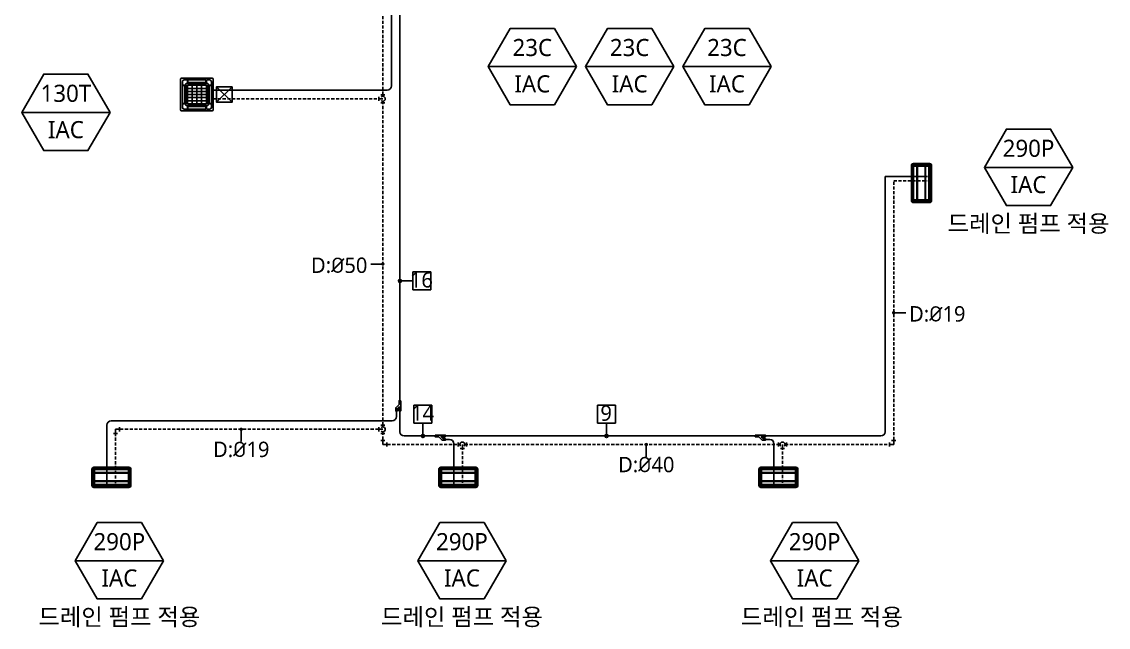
# Model space of a CAD drawing. Header units: millimetres. Extents: x 0 to 504600, y 0 to 118800.
# Drawn here: x 86180 to 117920, y 38631 to 56329 of the extents above; entities that cross this region are included whole.
import ezdxf
from ezdxf.enums import TextEntityAlignment as Align

# ---------------------------------------------------------------- set-up
doc = ezdxf.new("R2010")
doc.units = ezdxf.units.MM
doc.header["$LTSCALE"] = 200
doc.linetypes.add('HID', pattern=[2.3, 1.5, -0.8])
doc.layers.add('AM_8', color=1, linetype='Continuous', lineweight=25)
for name, color, linetype in [('LG-AIRCON', 240, 'Continuous'), ('LG-DRAIN', 4, 'HID'), ('LG-RLRG', 3, 'Continuous'), ('LG-TEXT', 2, 'Continuous'), ('LG-장비번호', 7, 'Continuous'), ('냉매관', 3, 'Continuous'), ('드레인', 4, 'HID')]:
    doc.layers.add(name, color=color, linetype=linetype)
doc.styles.add('LG전자', font='')
doc.styles.add('SUNJIN', font='malgun.ttf')
doc.styles.get('LG전자').set_extended_font_data('Malgun Gothic')

# ---------------------------------------------------------------- blocks, each defined once
blk = doc.blocks.new('장비번호')
at = {"layer": 'LG-장비번호', "color": 0}
blk.add_line((-516, 0), (516, 0), dxfattribs=at)
blk.add_lwpolyline([(516, 0), (258, 447), (-258, 447), (-516, 0), (-258, -447), (258, -447)], close=True, dxfattribs=at)
blk = doc.blocks.new('LRD-N2907P')
at = {"layer": 'LG-AIRCON', "color": 0, "linetype": 'Continuous'}
for p, q in [((-516, 0), (-516, -10)), ((-516, 0), (0, 0)), ((0, 0), (505, 0)), ((0, -10), (0, 0)), ((505, 0), (505, -10)), ((-576, -531), (-576, -60)), ((-576, -60), (-566, -60)), ((-566, -60), (-566, -531)), ((-539, -82), (-536, -79)), ((-539, -142), (-539, -82)), ((-536, -145), (-539, -142)), ((-539, -209), (-536, -206)), ((-539, -269), (-539, -209)), ((-536, -272), (-539, -269)), ((-536, -206), (-536, -145)), ((-536, -319), (-536, -272)), ((-535, -180), (-535, -179)), ((-535, -183), (-535, -180)), ((-535, -188), (-535, -183)), ((-535, -195), (-535, -188)), ((-535, -203), (-535, -195)), ((-535, -212), (-535, -203)), ((-535, -222), (-535, -212)), ((-535, -231), (-535, -222)), ((-535, -240), (-535, -231)), ((-535, -248), (-535, -240)), ((-535, -255), (-535, -248)), ((-535, -260), (-535, -255)), ((-535, -263), (-535, -260)), ((-535, -265), (-535, -263)), ((-533, -176), (-533, -178)), ((-533, -178), (-533, -181)), ((-533, -181), (-533, -186)), ((-531, -184), (-533, -184)), ((-533, -186), (-533, -193)), ((-533, -193), (-533, -202)), ((-533, -202), (-533, -211)), ((-533, -211), (-533, -222)), ((-533, -222), (-533, -232)), ((-533, -232), (-533, -241)), ((-533, -241), (-533, -250)), ((-533, -250), (-533, -257)), ((-533, -257), (-533, -262)), ((-533, -259), (-531, -259)), ((-533, -262), (-533, -265)), ((-533, -265), (-533, -266)), ((-525, -67), (-531, -67)), ((-531, -67), (-531, -68)), ((-531, -68), (-531, -512)), ((-503, -68), (-531, -68)), ((-530, -68), (-530, -68)), ((-498, -68), (-530, -68)), ((-525, -66), (-525, -67)), ((-525, -66), (-498, -66)), ((-525, -67), (-498, -67)), ((513, -63), (-524, -63)), ((-524, -66), (-524, -63)), ((-524, -66), (-524, -64)), ((-524, -64), (-524, -64)), ((-524, -68), (-524, -68)), ((0, -10), (-516, -10)), ((-500, -71), (-503, -68)), ((-500, -509), (-500, -71)), ((-498, -179), (-500, -179)), ((-498, -189), (-500, -189)), ((485, -66), (-498, -66)), ((-498, -66), (-498, -86)), ((485, -86), (-498, -86)), ((-498, -176), (487, -176)), ((-498, -179), (-498, -176)), ((-498, -180), (-498, -179)), ((-498, -179), (-498, -179)), ((487, -180), (-498, -180)), ((-498, -193), (-498, -189)), ((-498, -189), (487, -189)), ((-498, -189), (-498, -189)), ((-498, -189), (-498, -189)), ((487, -193), (-498, -193)), ((-489, -32), (-485, -32)), ((-483, -33), (-483, -57)), ((-483, -57), (-458, -57)), ((-458, -57), (-455, -60)), ((-455, -60), (-262, -60)), ((-369, -63), (-368, -63)), ((-368, -63), (-365, -63)), ((-365, -63), (-360, -63)), ((-360, -63), (-353, -63)), ((-353, -63), (-345, -63)), ((-345, -63), (-336, -63)), ((-336, -63), (-326, -63)), ((-326, -63), (-317, -63)), ((-317, -63), (-308, -63)), ((-308, -63), (-300, -63)), ((-300, -63), (-293, -63)), ((-293, -63), (-288, -63)), ((-288, -63), (-285, -63)), ((-285, -63), (-283, -63)), ((-262, -60), (-259, -57)), ((-259, -57), (-239, -57)), ((-239, -57), (-236, -60)), ((-236, -60), (-23, -60)), ((-173, -63), (-172, -63)), ((-172, -63), (-169, -63)), ((-169, -63), (-164, -63)), ((-164, -63), (-158, -63)), ((-158, -63), (-150, -63)), ((-150, -63), (-142, -63)), ((-142, -63), (-133, -63)), ((-133, -63), (-125, -63)), ((-125, -63), (-117, -63)), ((-117, -63), (-111, -63)), ((-111, -63), (-106, -63)), ((-106, -63), (-103, -63)), ((-103, -63), (-102, -63)), ((-23, -60), (-20, -57)), ((-20, -57), (-13, -57)), ((-13, -57), (0, -57)), ((-13, -57), (-13, -57)), ((-10, -63), (-10, -57)), ((-1, -63), (-1, -57)), ((-1, -57), (0, -57)), ((505, -10), (0, -10)), ((0, -57), (0, -10)), ((0, -57), (9, -57)), ((9, -57), (12, -60)), ((12, -60), (225, -60)), ((225, -60), (228, -57)), ((228, -57), (248, -57)), ((248, -57), (251, -60)), ((251, -60), (444, -60)), ((444, -60), (447, -57)), ((447, -57), (472, -57)), ((472, -57), (472, -34)), ((474, -32), (478, -32)), ((485, -66), (485, -86)), ((485, -66), (512, -66)), ((485, -67), (512, -67)), ((485, -68), (519, -68)), ((487, -179), (487, -176)), ((487, -179), (489, -179)), ((487, -180), (487, -179)), ((487, -179), (487, -179)), ((487, -193), (487, -189)), ((487, -189), (489, -189)), ((487, -189), (487, -189)), ((487, -189), (487, -189)), ((492, -68), (489, -71)), ((489, -509), (489, -71)), ((492, -68), (520, -68)), ((512, -66), (512, -67)), ((512, -67), (520, -67)), ((513, -67), (513, -63)), ((513, -68), (513, -68)), ((518, -68), (518, -68)), ((519, -68), (519, -68)), ((520, -67), (520, -68)), ((520, -68), (520, -512)), ((521, -184), (520, -184)), ((520, -259), (521, -259)), ((521, -178), (521, -176)), ((521, -181), (521, -178)), ((521, -186), (521, -181)), ((521, -193), (521, -186)), ((521, -202), (521, -193)), ((521, -211), (521, -202)), ((521, -222), (521, -211)), ((521, -232), (521, -222)), ((521, -241), (521, -232)), ((521, -250), (521, -241)), ((521, -257), (521, -250)), ((521, -262), (521, -257)), ((521, -265), (521, -262)), ((521, -266), (521, -265)), ((523, -179), (523, -180)), ((523, -180), (523, -183)), ((523, -183), (523, -188)), ((523, -188), (523, -195)), ((523, -195), (523, -203)), ((523, -203), (523, -212)), ((523, -212), (523, -222)), ((523, -222), (523, -231)), ((523, -231), (523, -240)), ((523, -240), (523, -248)), ((523, -248), (523, -255)), ((523, -255), (523, -260)), ((523, -260), (523, -263)), ((523, -263), (523, -265)), ((525, -79), (528, -82)), ((528, -142), (525, -145)), ((525, -145), (525, -206)), ((525, -206), (528, -209)), ((528, -269), (525, -272)), ((525, -272), (525, -319)), ((528, -82), (528, -142)), ((528, -209), (528, -269)), ((555, -531), (555, -60)), ((565, -60), (555, -60)), ((565, -60), (565, -531)), ((-576, -531), (-566, -531)), ((-539, -322), (-536, -319)), ((-539, -382), (-539, -322)), ((-536, -385), (-539, -382)), ((-539, -449), (-536, -446)), ((-539, -509), (-539, -449)), ((-536, -512), (-539, -509)), ((-536, -446), (-536, -385)), ((-531, -512), (-503, -512)), ((-531, -516), (-531, -512)), ((-530, -516), (-530, -512)), ((-529, -512), (-529, -516)), ((-524, -516), (-524, -512)), ((-524, -516), (-522, -528)), ((-523, -526), (-523, -528)), ((-523, -528), (-522, -530)), ((511, -528), (-522, -528)), ((-522, -528), (-518, -536)), ((-518, -536), (-512, -544)), ((-518, -591), (-516, -581)), ((-516, -591), (-516, -581)), ((-516, -581), (1, -581)), ((48, -591), (-516, -591)), ((-512, -544), (-505, -549)), ((-505, -549), (-496, -553)), ((-503, -512), (-500, -509)), ((-498, -419), (-500, -419)), ((-498, -429), (-500, -429)), ((-498, -416), (487, -416)), ((-498, -419), (-498, -416)), ((-498, -420), (-498, -419)), ((-498, -419), (-498, -419)), ((487, -420), (-498, -420)), ((-498, -433), (-498, -429)), ((-498, -429), (487, -429)), ((-498, -429), (-498, -429)), ((-498, -429), (-498, -429)), ((487, -433), (-498, -433)), ((-496, -553), (-486, -554)), ((-485, -559), (-489, -559)), ((-482, -554), (-486, -554)), ((-486, -559), (-482, -559)), ((-486, -560), (-482, -560)), ((-486, -561), (-481, -561)), ((-483, -554), (-483, -557)), ((-482, -549), (-482, -547)), ((-482, -547), (-481, -547)), ((-482, -560), (-482, -549)), ((-481, -549), (-482, -549)), ((-481, -547), (-481, -549)), ((-481, -561), (-481, -549)), ((-481, -561), (-481, -554)), ((-480, -554), (-481, -554)), ((-481, -561), (-481, -561)), ((-480, -562), (-480, -532)), ((-480, -560), (-480, -554)), ((-480, -560), (-480, -560)), ((-480, -560), (-480, -560)), ((468, -562), (-480, -562)), ((-479, -564), (-479, -562)), ((-479, -562), (-479, -562)), ((-479, -562), (-479, -563)), ((-479, -563), (-479, -563)), ((468, -564), (-479, -564)), ((-479, -565), (-479, -564)), ((-479, -565), (468, -565)), ((-479, -565), (-479, -565)), ((-478, -565), (-478, -567)), ((-478, -567), (-477, -567)), ((-477, -565), (-477, -569)), ((-477, -569), (470, -569)), ((-477, -569), (-477, -570)), ((-477, -570), (470, -570)), ((-477, -570), (-477, -570)), ((-462, -538), (-463, -540)), ((-463, -540), (-462, -542)), ((-459, -537), (-462, -538)), ((-459, -540), (-462, -540)), ((-462, -542), (-460, -543)), ((-461, -541), (-459, -541)), ((-460, -543), (-458, -542)), ((-457, -539), (-459, -537)), ((-458, -542), (-457, -539)), ((-417, -554), (-427, -554)), ((-189, -570), (-161, -572)), ((-161, -572), (-161, -572)), ((-161, -572), (-161, -572)), ((-161, -572), (-160, -572)), ((-160, -572), (-160, -572)), ((-160, -572), (-159, -572)), ((-159, -572), (-157, -572)), ((-147, -554), (-157, -554)), ((-157, -572), (-155, -572)), ((-155, -572), (-153, -572)), ((-153, -572), (-151, -572)), ((-151, -572), (-149, -572)), ((-149, -572), (-144, -572)), ((-144, -572), (-140, -572)), ((-140, -572), (-135, -572)), ((-135, -572), (-130, -572)), ((-130, -572), (-120, -572)), ((-124, -572), (-126, -572)), ((-124, -572), (-125, -572)), ((-125, -572), (-125, -572)), ((-124, -572), (-124, -572)), ((-122, -572), (-124, -572)), ((-122, -572), (-124, -572)), ((-121, -572), (-122, -572)), ((-120, -572), (-122, -572)), ((-121, -572), (-121, -571)), ((-121, -571), (-121, -571)), ((-120, -572), (-121, -572)), ((-121, -572), (-121, -572)), ((-120, -572), (-109, -572)), ((-120, -572), (-120, -572)), ((-120, -572), (-120, -572)), ((-120, -572), (-120, -572)), ((-120, -572), (-120, -572)), ((-120, -572), (-120, -572)), ((-119, -572), (-119, -572)), ((-115, -573), (-119, -572)), ((-114, -573), (-117, -573)), ((-111, -573), (-115, -573)), ((-112, -573), (-115, -573)), ((-112, -573), (-114, -573)), ((-108, -573), (-112, -573)), ((-109, -573), (-112, -573)), ((-111, -573), (-111, -573)), ((-106, -574), (-111, -573)), ((-109, -572), (-99, -572)), ((-106, -573), (-109, -573)), ((-109, -573), (-87, -576)), ((-105, -573), (-108, -573)), ((-102, -573), (-106, -573)), ((-101, -574), (-106, -574)), ((-102, -574), (-105, -573)), ((-103, -573), (-103, -572)), ((-102, -573), (-103, -573)), ((-103, -573), (-103, -573)), ((-103, -573), (-103, -573)), ((-103, -573), (-103, -573)), ((-99, -574), (-102, -573)), ((-102, -573), (-102, -573)), ((-102, -573), (-102, -573)), ((-102, -573), (-102, -573)), ((-102, -573), (-102, -573)), ((-98, -574), (-102, -574)), ((-101, -574), (-101, -574)), ((-99, -572), (-89, -572)), ((-95, -574), (-99, -574)), ((-94, -574), (-98, -574)), ((-95, -573), (-95, -572)), ((-95, -572), (-95, -572)), ((-95, -572), (-95, -572)), ((-95, -572), (-95, -572)), ((-95, -574), (-95, -573)), ((-95, -573), (-95, -573)), ((-95, -573), (-95, -573)), ((-95, -573), (-95, -573)), ((-90, -574), (-95, -574)), ((-95, -574), (-95, -574)), ((-95, -574), (-95, -574)), ((-95, -574), (-95, -574)), ((-95, -574), (-95, -574)), ((-90, -574), (-94, -574)), ((-86, -575), (-90, -574)), ((-86, -575), (-90, -574)), ((-89, -572), (-78, -572)), ((-87, -576), (-88, -576)), ((-88, -576), (-88, -576)), ((-88, -576), (-88, -576)), ((-88, -576), (-88, -576)), ((-88, -576), (-88, -576)), ((-88, -576), (-88, -576)), ((-88, -576), (-88, -576)), ((-88, -576), (-88, -576)), ((-88, -576), (-88, -576)), ((-88, -576), (-87, -576)), ((-87, -576), (-87, -576)), ((-87, -576), (-87, -576)), ((-87, -576), (-87, -576)), ((-87, -576), (-87, -576)), ((-87, -576), (-87, -576)), ((-87, -576), (-87, -576)), ((-87, -576), (-87, -576)), ((-87, -576), (-87, -576)), ((-87, -576), (-87, -576)), ((-87, -576), (-87, -576)), ((-87, -576), (-87, -576)), ((-87, -576), (-87, -576)), ((-87, -576), (-87, -576)), ((-87, -576), (-87, -576)), ((-87, -576), (-87, -576)), ((-87, -576), (-87, -576)), ((-87, -576), (-86, -576)), ((-86, -574), (-86, -573)), ((-86, -573), (-86, -573)), ((-86, -573), (-86, -573)), ((-86, -573), (-86, -573)), ((-86, -573), (-86, -573)), ((-86, -573), (-82, -573)), ((-81, -575), (-86, -575)), ((-86, -575), (-86, -575)), ((-86, -575), (-86, -575)), ((-86, -575), (-86, -574)), ((-86, -574), (-86, -574)), ((-86, -574), (-86, -574)), ((-86, -574), (-86, -574)), ((-81, -575), (-86, -575)), ((-86, -576), (-86, -577)), ((-86, -576), (-86, -576)), ((-86, -576), (-86, -576)), ((-86, -576), (-86, -576)), ((-86, -576), (-85, -576)), ((-86, -577), (-86, -577)), ((-86, -577), (-85, -577)), ((-85, -576), (-85, -576)), ((-85, -576), (-85, -576)), ((-85, -576), (-85, -576)), ((-85, -576), (-84, -576)), ((-85, -577), (-84, -577)), ((-85, -577), (-85, -577)), ((-85, -577), (-85, -577)), ((-84, -576), (-84, -576)), ((-84, -576), (-84, -576)), ((-84, -576), (-84, -576)), ((-84, -576), (-83, -576)), ((-84, -577), (-82, -577)), ((-83, -576), (-83, -576)), ((-83, -576), (-83, -576)), ((-83, -576), (-83, -576)), ((-83, -576), (-82, -576)), ((-82, -573), (-77, -573)), ((-82, -576), (-82, -576)), ((-82, -576), (-82, -576)), ((-82, -576), (-82, -576)), ((-82, -576), (-82, -576)), ((-82, -576), (-81, -576)), ((-82, -577), (-81, -577)), ((-76, -575), (-81, -575)), ((-77, -575), (-81, -575)), ((-81, -576), (-81, -576)), ((-81, -576), (-80, -576)), ((-81, -577), (-79, -577)), ((-80, -576), (-80, -576)), ((-80, -576), (-80, -576)), ((-80, -576), (-80, -576)), ((-80, -576), (-80, -576)), ((-80, -576), (-79, -576)), ((-79, -577), (-80, -577)), ((-79, -576), (-79, -576)), ((-79, -576), (-79, -576)), ((-79, -576), (-79, -576)), ((-79, -576), (-78, -576)), ((-79, -577), (-78, -577)), ((-79, -577), (-79, -577)), ((-78, -572), (-68, -572)), ((-78, -577), (-78, -576)), ((-77, -576), (-78, -576)), ((-78, -576), (-78, -576)), ((-78, -576), (-78, -576)), ((-78, -576), (-78, -576)), ((-78, -576), (-78, -576)), ((-78, -576), (-78, -576)), ((-78, -576), (-77, -576)), ((-78, -577), (-78, -577)), ((-78, -577), (-78, -577)), ((-78, -578), (-78, -577)), ((-78, -577), (-78, -577)), ((-77, -573), (-77, -572)), ((-77, -574), (-77, -573)), ((-77, -573), (-77, -573)), ((-77, -573), (-77, -573)), ((-77, -573), (-72, -573)), ((-77, -575), (-77, -574)), ((-77, -574), (-77, -574)), ((-77, -574), (-77, -574)), ((-71, -575), (-77, -575)), ((-77, -575), (-77, -575)), ((-77, -575), (-77, -575)), ((-77, -575), (-77, -575)), ((-77, -575), (-77, -575)), ((-77, -575), (-77, -575)), ((-77, -576), (-72, -576)), ((-77, -577), (-77, -576)), ((-77, -576), (-77, -576)), ((-77, -576), (-77, -577)), ((-77, -577), (-77, -577)), ((-77, -577), (-77, -577)), ((-77, -576), (-74, -577)), ((-77, -577), (-77, -577)), ((-77, -577), (-77, -577)), ((-77, -577), (-77, -577)), ((-77, -577), (-77, -577)), ((-77, -577), (-77, -577)), ((-77, -577), (-76, -577)), ((-71, -575), (-76, -575)), ((-76, -577), (-76, -577)), ((-76, -577), (-76, -577)), ((-76, -577), (-76, -577)), ((-76, -577), (-76, -577)), ((-76, -577), (-76, -577)), ((-74, -577), (-70, -577)), ((-72, -573), (-67, -573)), ((-72, -576), (-71, -577)), ((-66, -576), (-71, -575)), ((-66, -575), (-71, -575)), ((-71, -577), (-71, -577)), ((-71, -577), (-71, -577)), ((-71, -577), (-71, -577)), ((-71, -577), (-71, -577)), ((-71, -577), (-71, -577)), ((-71, -577), (-71, -577)), ((-71, -577), (-70, -577)), ((-70, -577), (-71, -577)), ((-71, -577), (-71, -577)), ((-71, -577), (-71, -577)), ((-71, -577), (-71, -577)), ((-71, -577), (-71, -577)), ((-71, -577), (-71, -577)), ((-71, -577), (-71, -577)), ((-71, -577), (-71, -577)), ((-70, -577), (-70, -577)), ((-70, -577), (-70, -577)), ((-70, -577), (-70, -577)), ((-70, -577), (-70, -577)), ((-70, -577), (-70, -577)), ((-70, -577), (-70, -577)), ((-70, -577), (-70, -577)), ((-70, -577), (-70, -577)), ((-70, -577), (-69, -577)), ((-69, -577), (-70, -577)), ((-70, -577), (-70, -577)), ((-70, -577), (-70, -577)), ((-70, -577), (-70, -577)), ((-70, -577), (-70, -577)), ((-70, -577), (-70, -577)), ((-70, -577), (-70, -577)), ((-70, -577), (-70, -577)), ((-70, -577), (-70, -577)), ((-69, -577), (-69, -581)), ((-69, -577), (-69, -577)), ((-69, -577), (-69, -577)), ((-69, -577), (-69, -577)), ((-69, -577), (-69, -577)), ((-69, -577), (-68, -577)), ((-68, -572), (-57, -572)), ((-68, -577), (-68, -577)), ((-68, -577), (-68, -577)), ((-68, -577), (-67, -577)), ((-67, -573), (-67, -572)), ((-67, -574), (-67, -573)), ((-67, -573), (-67, -573)), ((-67, -573), (-61, -574)), ((-67, -575), (-67, -574)), ((-67, -574), (-67, -574)), ((-67, -574), (-67, -574)), ((-66, -575), (-67, -575)), ((-67, -575), (-67, -575)), ((-67, -575), (-67, -575)), ((-67, -577), (-67, -577)), ((-67, -577), (-67, -577)), ((-67, -577), (-67, -577)), ((-67, -577), (-67, -577)), ((-67, -577), (-67, -577)), ((-67, -577), (-66, -577)), ((-61, -576), (-66, -575)), ((-66, -575), (-66, -575)), ((-66, -575), (-66, -575)), ((-66, -575), (-66, -575)), ((-61, -576), (-66, -576)), ((-66, -577), (-66, -577)), ((-66, -577), (-65, -577)), ((-65, -577), (-65, -577)), ((-65, -577), (-65, -577)), ((-65, -577), (-65, -577)), ((-65, -577), (-65, -577)), ((-65, -577), (-64, -577)), ((-64, -577), (-64, -577)), ((-64, -577), (-64, -577)), ((-64, -577), (-64, -577)), ((-64, -577), (-63, -578)), ((-63, -578), (-63, -578)), ((-61, -574), (-56, -574)), ((-56, -576), (-61, -576)), ((-56, -576), (-61, -576)), ((-60, -578), (-57, -578)), ((-57, -572), (-47, -572)), ((-56, -574), (-56, -572)), ((-56, -575), (-56, -574)), ((-56, -574), (-56, -574)), ((-56, -574), (-54, -574)), ((-56, -576), (-56, -575)), ((-56, -575), (-56, -575)), ((-56, -575), (-56, -575)), ((-56, -575), (-56, -575)), ((-50, -576), (-56, -576)), ((-53, -576), (-56, -576)), ((-56, -576), (-56, -576)), ((-56, -576), (-56, -576)), ((-56, -576), (-56, -576)), ((-56, -576), (-56, -576)), ((-54, -574), (-51, -574)), ((-51, -576), (-53, -576)), ((-51, -574), (-51, -572)), ((-51, -575), (-51, -574)), ((-51, -574), (-51, -574)), ((-51, -574), (-47, -574)), ((-51, -576), (-51, -575)), ((-51, -575), (-51, -575)), ((-51, -575), (-51, -575)), ((-47, -576), (-51, -576)), ((-51, -576), (-51, -576)), ((-51, -576), (-51, -576)), ((-51, -576), (-51, -576)), ((-51, -576), (-51, -576)), ((-51, -576), (-51, -576)), ((-44, -577), (-50, -576)), ((-47, -572), (-25, -572)), ((-47, -574), (-43, -574)), ((-43, -576), (-47, -576)), ((-39, -577), (-44, -577)), ((-43, -574), (-43, -572)), ((-43, -575), (-43, -574)), ((-43, -574), (-38, -574)), ((-43, -576), (-43, -575)), ((-43, -575), (-43, -575)), ((-43, -575), (-43, -575)), ((-38, -576), (-43, -576)), ((-43, -576), (-43, -576)), ((-43, -576), (-43, -576)), ((-43, -576), (-43, -576)), ((-43, -576), (-43, -576)), ((-43, -576), (-43, -576)), ((-43, -576), (-43, -576)), ((-33, -577), (-39, -577)), ((-38, -574), (-33, -575)), ((-33, -577), (-38, -576)), ((-33, -575), (-33, -572)), ((-33, -576), (-33, -575)), ((-33, -575), (-33, -575)), ((-33, -575), (-33, -575)), ((-33, -575), (-27, -575)), ((-27, -577), (-33, -577)), ((-33, -577), (-33, -577)), ((-33, -577), (-33, -577)), ((-33, -577), (-33, -576)), ((-33, -576), (-33, -576)), ((-33, -576), (-33, -576)), ((-33, -576), (-33, -576)), ((-33, -576), (-33, -576)), ((-27, -577), (-33, -577)), ((-27, -575), (-21, -575)), ((-21, -577), (-27, -577)), ((-21, -577), (-27, -577)), ((-25, -572), (-4, -572)), ((-21, -575), (-21, -572)), ((-21, -576), (-21, -575)), ((-21, -575), (-21, -575)), ((-21, -575), (-21, -575)), ((-21, -575), (-15, -575)), ((-21, -577), (-21, -576)), ((-21, -576), (-21, -576)), ((-21, -576), (-21, -576)), ((-21, -576), (-21, -576)), ((-15, -577), (-21, -577)), ((-21, -577), (-21, -577)), ((-21, -577), (-21, -577)), ((-21, -577), (-21, -577)), ((-15, -577), (-21, -577)), ((505, -591), (-21, -591)), ((-20, -581), (505, -581)), ((-15, -575), (-9, -575)), ((-9, -577), (-15, -577)), ((-9, -577), (-15, -577)), ((-9, -575), (-9, -572)), ((-9, -576), (-9, -575)), ((-9, -575), (-9, -575)), ((-9, -575), (-9, -575)), ((-9, -575), (-9, -575)), ((-9, -575), (-9, -575)), ((-9, -575), (-3, -575)), ((-9, -577), (-9, -576)), ((-9, -576), (-9, -576)), ((-9, -576), (-9, -576)), ((-9, -576), (-9, -576)), ((-9, -576), (-9, -576)), ((-9, -576), (-9, -576)), ((-9, -576), (-9, -576)), ((-3, -577), (-9, -577)), ((-9, -577), (-9, -577)), ((-9, -577), (-9, -577)), ((-9, -577), (-9, -577)), ((-9, -577), (-9, -577)), ((-9, -577), (-9, -577)), ((-9, -577), (-9, -577)), ((-9, -577), (-9, -577)), ((-9, -577), (-9, -577)), ((-3, -577), (-9, -577)), ((-4, -572), (-4, -570)), ((17, -572), (-4, -572)), ((-3, -575), (3, -575)), ((3, -577), (-3, -577)), ((-3, -577), (3, -577)), ((3, -575), (3, -572)), ((3, -576), (3, -575)), ((3, -575), (3, -575)), ((3, -575), (3, -575)), ((3, -575), (3, -575)), ((3, -575), (3, -575)), ((3, -575), (9, -575)), ((3, -577), (3, -576)), ((3, -576), (3, -576)), ((3, -576), (3, -576)), ((3, -576), (3, -576)), ((3, -576), (3, -576)), ((3, -576), (3, -576)), ((3, -576), (3, -576)), ((3, -577), (3, -577)), ((3, -577), (3, -577)), ((3, -577), (3, -577)), ((3, -577), (3, -577)), ((3, -577), (3, -577)), ((3, -577), (3, -577)), ((3, -577), (3, -577)), ((3, -577), (3, -577)), ((9, -577), (3, -577)), ((3, -577), (9, -577)), ((9, -575), (15, -575)), ((15, -577), (9, -577)), ((9, -577), (15, -577)), ((15, -575), (15, -572)), ((15, -576), (15, -575)), ((15, -575), (15, -575)), ((15, -575), (15, -575)), ((15, -575), (21, -575)), ((15, -577), (15, -576)), ((15, -576), (15, -576)), ((15, -576), (15, -576)), ((15, -576), (15, -576)), ((15, -577), (15, -577)), ((15, -577), (15, -577)), ((15, -577), (15, -577)), ((21, -577), (15, -577)), ((15, -577), (21, -577)), ((38, -572), (17, -572)), ((21, -575), (27, -575)), ((27, -577), (21, -577)), ((21, -577), (27, -577)), ((27, -575), (27, -572)), ((27, -575), (32, -574)), ((27, -576), (27, -575)), ((27, -575), (27, -575)), ((27, -575), (27, -575)), ((27, -577), (27, -577)), ((27, -577), (27, -576)), ((27, -576), (27, -576)), ((27, -576), (27, -576)), ((27, -576), (27, -576)), ((27, -576), (27, -576)), ((27, -576), (27, -576)), ((32, -576), (27, -577)), ((27, -577), (33, -577)), ((32, -574), (37, -574)), ((37, -576), (32, -576)), ((33, -577), (34, -577)), ((34, -577), (35, -577)), ((35, -577), (41, -576)), ((37, -574), (37, -572)), ((37, -575), (37, -574)), ((37, -574), (41, -574)), ((37, -576), (37, -575)), ((37, -575), (37, -575)), ((37, -575), (37, -575)), ((37, -576), (37, -576)), ((37, -576), (37, -576)), ((37, -576), (37, -576)), ((37, -576), (37, -576)), ((37, -576), (37, -576)), ((37, -576), (37, -576)), ((41, -576), (37, -576)), ((49, -572), (38, -572)), ((41, -574), (45, -574)), ((41, -576), (47, -576)), ((45, -576), (41, -576)), ((45, -574), (45, -572)), ((45, -575), (45, -574)), ((45, -574), (45, -574)), ((45, -574), (47, -574)), ((45, -576), (45, -575)), ((45, -575), (45, -575)), ((45, -575), (45, -575)), ((47, -576), (45, -576)), ((45, -576), (45, -576)), ((45, -576), (45, -576)), ((45, -576), (45, -576)), ((45, -576), (45, -576)), ((45, -576), (45, -576)), ((47, -574), (50, -574)), ((47, -576), (51, -576)), ((50, -576), (47, -576)), ((59, -572), (49, -572)), ((50, -574), (50, -572)), ((50, -575), (50, -574)), ((50, -574), (50, -574)), ((50, -574), (55, -574)), ((50, -576), (50, -575)), ((50, -575), (50, -575)), ((50, -575), (50, -575)), ((50, -575), (50, -575)), ((55, -576), (50, -576)), ((50, -576), (50, -576)), ((50, -576), (50, -576)), ((50, -576), (50, -576)), ((50, -576), (50, -576)), ((50, -578), (63, -577)), ((51, -576), (55, -576)), ((53, -578), (54, -577)), ((54, -577), (56, -577)), ((55, -574), (60, -573)), ((60, -575), (55, -576)), ((55, -576), (60, -576)), ((56, -577), (58, -577)), ((58, -577), (60, -577)), ((70, -572), (59, -572)), ((60, -573), (60, -572)), ((60, -574), (60, -573)), ((60, -573), (60, -573)), ((60, -573), (65, -573)), ((60, -575), (60, -574)), ((60, -574), (60, -574)), ((60, -574), (60, -574)), ((60, -576), (65, -575)), ((65, -575), (60, -575)), ((60, -575), (60, -575)), ((60, -575), (60, -575)), ((60, -575), (60, -575)), ((60, -575), (60, -575)), ((60, -575), (60, -575)), ((60, -575), (60, -575)), ((60, -577), (62, -577)), ((62, -577), (64, -577)), ((63, -577), (64, -577)), ((64, -577), (64, -577)), ((64, -577), (65, -577)), ((65, -577), (64, -577)), ((64, -577), (64, -577)), ((64, -577), (65, -577)), ((65, -573), (71, -573)), ((65, -575), (70, -575)), ((70, -575), (65, -575)), ((65, -577), (66, -577)), ((66, -577), (65, -577)), ((66, -577), (66, -578)), ((66, -577), (67, -577)), ((67, -577), (69, -577)), ((69, -577), (70, -577)), ((80, -572), (70, -572)), ((70, -575), (75, -575)), ((75, -575), (70, -575)), ((70, -575), (70, -575)), ((70, -575), (70, -575)), ((70, -575), (70, -575)), ((70, -575), (70, -575)), ((70, -575), (71, -575)), ((70, -577), (70, -577)), ((70, -577), (71, -576)), ((71, -573), (71, -572)), ((71, -574), (71, -573)), ((71, -573), (71, -573)), ((71, -573), (71, -573)), ((71, -573), (75, -573)), ((71, -575), (71, -574)), ((71, -574), (71, -574)), ((71, -574), (71, -574)), ((71, -576), (71, -576)), ((71, -576), (72, -576)), ((72, -576), (72, -576)), ((72, -576), (73, -576)), ((73, -576), (73, -576)), ((73, -576), (74, -576)), ((74, -576), (76, -576)), ((75, -573), (80, -573)), ((80, -574), (75, -575)), ((75, -575), (79, -575)), ((76, -576), (78, -576)), ((78, -576), (80, -576)), ((79, -575), (84, -574)), ((91, -572), (80, -572)), ((80, -574), (80, -573)), ((80, -573), (80, -573)), ((80, -573), (80, -573)), ((80, -573), (80, -573)), ((80, -573), (80, -573)), ((84, -574), (80, -574)), ((80, -574), (80, -574)), ((80, -574), (80, -574)), ((80, -574), (80, -574)), ((80, -574), (80, -574)), ((80, -574), (80, -574)), ((80, -574), (80, -574)), ((80, -576), (82, -575)), ((81, -578), (82, -577)), ((82, -575), (82, -575)), ((82, -575), (83, -575)), ((82, -577), (82, -577)), ((82, -577), (83, -577)), ((83, -575), (84, -575)), ((83, -577), (84, -577)), ((83, -578), (89, -577)), ((84, -574), (88, -574)), ((88, -574), (84, -574)), ((84, -575), (84, -575)), ((84, -575), (85, -575)), ((84, -577), (85, -577)), ((85, -575), (85, -575)), ((85, -575), (85, -575)), ((85, -575), (86, -575)), ((85, -577), (86, -577)), ((86, -575), (87, -575)), ((86, -577), (86, -577)), ((86, -577), (86, -577)), ((86, -577), (87, -577)), ((87, -575), (89, -575)), ((87, -577), (87, -577)), ((87, -577), (87, -577)), ((87, -577), (87, -577)), ((87, -577), (87, -577)), ((87, -577), (88, -577)), ((88, -577), (87, -577)), ((87, -577), (87, -578)), ((87, -578), (87, -578)), ((88, -574), (92, -574)), ((92, -574), (88, -574)), ((88, -574), (88, -574)), ((88, -574), (88, -574)), ((88, -574), (89, -574)), ((88, -577), (88, -577)), ((88, -577), (88, -576)), ((88, -576), (88, -576)), ((88, -576), (88, -576)), ((88, -576), (89, -576)), ((88, -577), (88, -577)), ((88, -577), (88, -577)), ((88, -577), (88, -577)), ((88, -577), (89, -577)), ((89, -577), (88, -577)), ((88, -577), (88, -577)), ((88, -577), (88, -577)), ((88, -577), (88, -577)), ((88, -577), (88, -577)), ((88, -577), (88, -577)), ((88, -577), (88, -577)), ((89, -573), (89, -572)), ((89, -572), (89, -572)), ((89, -572), (89, -572)), ((89, -572), (89, -572)), ((89, -574), (89, -573)), ((89, -573), (89, -573)), ((89, -573), (89, -573)), ((89, -573), (89, -573)), ((89, -574), (89, -574)), ((89, -575), (90, -575)), ((89, -576), (89, -575)), ((89, -575), (89, -575)), ((89, -575), (89, -575)), ((89, -575), (89, -575)), ((89, -575), (89, -575)), ((89, -575), (89, -575)), ((89, -575), (89, -575)), ((89, -576), (89, -576)), ((89, -576), (89, -576)), ((89, -576), (89, -576)), ((89, -576), (89, -576)), ((89, -576), (89, -576)), ((89, -576), (89, -576)), ((89, -576), (89, -576)), ((89, -576), (89, -576)), ((89, -576), (89, -576)), ((89, -576), (89, -576)), ((89, -576), (89, -576)), ((89, -576), (89, -576)), ((89, -576), (89, -576)), ((89, -576), (90, -576)), ((90, -576), (89, -576)), ((89, -576), (89, -576)), ((89, -576), (89, -576)), ((89, -577), (90, -576)), ((89, -577), (89, -577)), ((89, -577), (89, -577)), ((89, -577), (89, -577)), ((89, -577), (89, -577)), ((89, -577), (89, -577)), ((89, -577), (89, -577)), ((89, -577), (89, -577)), ((89, -577), (89, -577)), ((89, -577), (89, -577)), ((89, -577), (89, -577)), ((89, -577), (89, -577)), ((89, -577), (89, -577)), ((89, -577), (89, -577)), ((89, -577), (89, -577)), ((89, -577), (89, -577)), ((89, -577), (89, -577)), ((89, -577), (89, -577)), ((89, -577), (89, -577)), ((89, -577), (89, -577)), ((89, -577), (89, -577)), ((89, -577), (89, -577)), ((89, -577), (89, -577)), ((89, -577), (89, -577)), ((89, -577), (89, -577)), ((89, -577), (89, -577)), ((89, -577), (89, -577)), ((89, -577), (89, -577)), ((89, -577), (89, -577)), ((90, -576), (90, -575)), ((90, -575), (91, -575)), ((91, -575), (90, -575)), ((90, -576), (90, -576)), ((90, -576), (90, -576)), ((90, -576), (90, -576)), ((90, -576), (90, -576)), ((90, -576), (90, -576)), ((101, -572), (91, -572)), ((91, -575), (101, -573)), ((92, -574), (91, -575)), ((91, -575), (92, -574)), ((96, -573), (92, -574)), ((92, -574), (96, -574)), ((95, -574), (92, -574)), ((92, -574), (92, -574)), ((95, -574), (95, -574)), ((100, -574), (95, -574)), ((96, -574), (99, -573)), ((100, -573), (96, -573)), ((96, -573), (96, -573)), ((96, -573), (96, -573)), ((96, -573), (96, -573)), ((96, -573), (96, -573)), ((96, -573), (96, -573)), ((96, -573), (97, -573)), ((97, -573), (97, -572)), ((97, -573), (97, -573)), ((97, -573), (97, -573)), ((99, -573), (102, -573)), ((105, -573), (100, -574)), ((103, -573), (100, -573)), ((112, -572), (101, -572)), ((102, -573), (105, -573)), ((106, -573), (103, -573)), ((105, -573), (105, -573)), ((105, -573), (108, -573)), ((109, -573), (105, -573)), ((109, -573), (106, -573)), ((108, -573), (111, -573)), ((113, -572), (109, -573)), ((122, -572), (112, -572)), ((113, -572), (113, -572)), ((116, -572), (113, -572)), ((114, -572), (115, -571)), ((116, -572), (114, -572)), ((114, -572), (114, -572)), ((114, -572), (114, -572)), ((114, -572), (114, -572)), ((114, -572), (114, -572)), ((114, -572), (114, -572)), ((114, -572), (114, -572)), ((114, -572), (114, -572)), ((115, -571), (115, -571)), ((115, -572), (116, -572)), ((116, -572), (118, -572)), ((118, -572), (116, -572)), ((118, -572), (116, -572)), ((118, -572), (118, -572)), ((118, -572), (119, -572)), ((119, -572), (118, -572)), ((127, -572), (122, -572)), ((131, -572), (127, -572)), ((136, -572), (131, -572)), ((145, -554), (135, -554)), ((141, -572), (136, -572)), ((143, -572), (141, -572)), ((145, -572), (143, -572)), ((147, -572), (145, -572)), ((149, -572), (147, -572)), ((150, -572), (149, -572)), ((152, -572), (150, -572)), ((153, -572), (152, -572)), ((153, -572), (181, -570)), ((153, -572), (153, -572)), ((415, -554), (405, -554)), ((446, -539), (448, -537)), ((446, -542), (446, -539)), ((449, -543), (446, -542)), ((450, -540), (447, -540)), ((448, -537), (450, -538)), ((450, -541), (448, -541)), ((451, -542), (449, -543)), ((450, -538), (452, -540)), ((452, -540), (451, -542)), ((468, -562), (468, -532)), ((470, -554), (468, -554)), ((468, -564), (468, -562)), ((468, -565), (468, -564)), ((468, -565), (468, -565)), ((469, -561), (469, -554)), ((470, -547), (471, -547)), ((470, -549), (470, -547)), ((471, -549), (470, -549)), ((470, -561), (470, -549)), ((475, -561), (470, -561)), ((470, -562), (470, -569)), ((470, -569), (470, -570)), ((470, -570), (470, -570)), ((471, -547), (471, -549)), ((471, -560), (471, -549)), ((475, -554), (471, -554)), ((475, -559), (471, -559)), ((475, -560), (471, -560)), ((472, -558), (472, -554)), ((484, -553), (475, -554)), ((493, -549), (484, -553)), ((487, -419), (487, -416)), ((487, -419), (489, -419)), ((487, -420), (487, -419)), ((487, -419), (487, -419)), ((487, -433), (487, -429)), ((487, -429), (489, -429)), ((487, -429), (487, -429)), ((487, -429), (487, -429)), ((489, -509), (492, -512)), ((520, -512), (492, -512)), ((501, -544), (493, -549)), ((507, -536), (501, -544)), ((505, -591), (505, -581)), ((511, -528), (507, -536)), ((513, -516), (511, -528)), ((511, -527), (511, -528)), ((511, -529), (511, -528)), ((513, -516), (513, -512)), ((513, -513), (514, -513)), ((513, -513), (513, -513)), ((513, -513), (514, -513)), ((514, -513), (514, -512)), ((514, -513), (514, -513)), ((514, -513), (514, -513)), ((514, -513), (515, -513)), ((517, -516), (517, -512)), ((518, -517), (518, -512)), ((519, -516), (519, -512)), ((520, -516), (520, -512)), ((525, -319), (528, -322)), ((528, -382), (525, -385)), ((525, -385), (525, -446)), ((525, -446), (528, -449)), ((528, -509), (525, -512)), ((528, -322), (528, -382)), ((528, -449), (528, -509)), ((565, -531), (555, -531))]:
    blk.add_line(p, q, dxfattribs=at)
for centre, radius in [((-516, -120), 4), ((-516, -76), 1.6), ((-516, -215), 1.6), ((-181, -76), 1.6), ((168, -76), 1.6), ((505, -120), 4), ((505, -76), 1.6), ((505, -215), 1.6), ((-516, -480), 4), ((-516, -405), 1.6), ((-516, -505), 1.6), ((-460, -540), 1.6), ((-422, -554), 5), ((-152, -554), 5), ((140, -554), 5), ((410, -554), 5), ((449, -540), 1.6), ((505, -480), 4), ((505, -405), 1.6), ((505, -505), 1.6)]:
    blk.add_circle(centre, radius, dxfattribs=at)
for centre, radius, start, end in [((-516, -60), 60, 90, 180), ((505, -60), 60, 0, 90), ((-516, -60), 50, 90, 180), ((-489, -79), 47, 90, 180), ((-533, -179), 2, 90, 180), ((-533, -265), 2, 180, 270), ((-515, -75), 3, 230.3212, 246.2119), ((-485, -33), 1.5, 0, 90), ((-369, -64), 2, 90, 142.6739), ((-283, -64), 2, 37.3261, 90), ((-173, -64), 2, 90, 142.6739), ((-102, -64), 2, 37.3261, 90), ((474, -34), 1.5, 90, 180), ((478, -79), 47, 0, 90), ((505, -60), 50, 0, 90), ((504, -75), 3, 293.7937, 309.6844), ((521, -179), 2, 0, 90), ((521, -265), 2, 270, 0), ((-516, -531), 60, 180, 270), ((-516, -531), 50, 180, 270), ((-489, -512), 47, 180, 236.3653), ((-486, -516), 45, 180, 270), ((-486, -516), 44, 180, 270), ((-486, -516), 42.5, 180, 270), ((-508, -512), 22, 197.6231, 227.0137), ((-506, -510), 22, 186.788, 218.9109), ((-489, -512), 47, 267.6023, 270), ((-485, -557), 1.5, 270, 0), ((-479, -560), 0.5, 180, 233.4122), ((-422, -554), 3.25, 182.835, 270), ((-421, -553), 2.05, 192.9994, 347.0006), ((-421, -553), 1.3, 200.7675, 339.2325), ((-421, -553), 0.9, 210.8137, 270), ((-422, -554), 3.25, 270, 357.165), ((-421, -553), 0.9, 270, 329.1863), ((-152, -554), 3.25, 182.835, 270), ((-151, -553), 2, 193.3256, 346.6744), ((-151, -553), 1.25, 201.6394, 338.3606), ((-151, -553), 0.9, 210.8137, 270), ((-152, -554), 3.25, 270, 357.165), ((-151, -553), 0.9, 270, 329.1863), ((140, -554), 3.25, 182.8406, 270), ((140, -553), 2, 193.32, 346.68), ((140, -553), 1.25, 201.645, 338.355), ((140, -553), 0.9, 210.8081, 270), ((140, -553), 0.9, 270, 329.1919), ((140, -554), 3.25, 270, 357.1594), ((410, -554), 3.25, 182.8406, 270), ((410, -553), 2.05, 192.9938, 347.0062), ((410, -553), 1.3, 200.7731, 339.2269), ((410, -553), 0.9, 210.8081, 270), ((410, -553), 0.9, 270, 329.1919), ((410, -554), 3.25, 270, 357.1594), ((474, -517), 45, 263.6206, 287.735), ((474, -558), 1.5, 180, 210.0009), ((475, -516), 44, 270, 0), ((475, -516), 45, 270, 0), ((475, -516), 42, 270, 0), ((474, -517), 43.9, 281.918, 0), ((478, -512), 47, 299.5805, 0), ((505, -531), 60, 270, 0), ((505, -531), 50, 270, 0), ((496, -512), 22, 313.2422, 342.3727), ((494, -510), 22, 323.9058, 353.212)]:
    blk.add_arc(centre, radius, start, end, dxfattribs=at)
blk = doc.blocks.new('A$C1A5F2745')
at = {"color": 0}
for p, q in [((0, 925), (0, 25)), ((925, 950), (25, 950)), ((50, 850), (50, 750)), ((150, 750), (50, 750)), ((50, 740), (50, 210)), ((120, 740), (50, 740)), ((200, 900), (100, 900)), ((120, 740), (120, 210)), ((150, 775), (150, 175)), ((775, 800), (175, 800)), ((200, 900), (200, 800)), ((750, 750), (200, 750)), ((200, 750), (200, 200)), ((200, 655), (750, 655)), ((740, 900), (210, 900)), ((210, 900), (210, 830)), ((740, 830), (210, 830)), ((337, 750), (337, 200)), ((475, 750), (475, 200)), ((612, 750), (612, 200)), ((740, 900), (740, 830)), ((750, 900), (750, 800)), ((850, 900), (750, 900)), ((750, 750), (750, 200)), ((800, 775), (800, 175)), ((900, 750), (800, 750)), ((830, 740), (830, 210)), ((900, 740), (830, 740)), ((900, 850), (900, 750)), ((900, 740), (900, 210)), ((950, 925), (950, 25)), ((200, 565), (750, 565)), ((200, 475), (750, 475)), ((200, 385), (750, 385)), ((120, 210), (50, 210)), ((150, 200), (50, 200)), ((50, 200), (50, 100)), ((200, 50), (100, 50)), ((775, 150), (175, 150)), ((200, 295), (750, 295)), ((750, 200), (200, 200)), ((200, 150), (200, 50)), ((740, 120), (210, 120)), ((210, 120), (210, 50)), ((740, 50), (210, 50)), ((740, 120), (740, 50)), ((750, 150), (750, 50)), ((850, 50), (750, 50)), ((900, 200), (800, 200)), ((900, 210), (830, 210)), ((900, 200), (900, 100)), ((925, 0), (25, 0))]:
    blk.add_line(p, q, dxfattribs=at)
for centre, radius, start, end in [((25, 925), 25, 90, 180), ((100, 850), 50, 90, 180), ((175, 775), 25, 90, 180), ((775, 775), 25, 0, 90), ((850, 850), 50, 0, 90), ((925, 925), 25, 0, 90), ((25, 25), 25, 180, 270), ((100, 100), 50, 180, 270), ((175, 175), 25, 180, 270), ((775, 175), 25, 270, 0), ((850, 100), 50, 270, 0), ((925, 25), 25, 270, 0)]:
    blk.add_arc(centre, radius, start, end, dxfattribs=at)
blk = doc.blocks.new('A$C761840EB')
at = {"layer": 'LG-DRAIN', "color": 2, "linetype": 'Continuous'}
for p, q in [((0, 10), (0, 106)), ((144, 154), (48, 154)), ((192, 10), (192, 106))]:
    blk.add_line(p, q, dxfattribs=at)
at = {"layer": 'LG-DRAIN', "linetype": 'Continuous'}
for p, q in [((38, 58), (0, 58)), ((96, 58), (96, 154)), ((154, 58), (192, 58))]:
    blk.add_line(p, q, dxfattribs=at)
at = {"layer": 'LG-DRAIN', "color": 2, "linetype": 'Continuous'}
blk.add_arc((96, 58), 57.6, 136.2383, 43.7617, dxfattribs=at)
blk = doc.blocks.new('A$C01A370DE')
at = {"layer": 'LG-DRAIN', "linetype": 'Continuous'}
for q in [(144, 96), (48, 0)]:
    blk.add_line((48, 96), q, dxfattribs=at)
at = {"layer": 'LG-DRAIN', "color": 2, "linetype": 'Continuous'}
for p, q in [((144, 144), (144, 48)), ((96, 0), (0, 0))]:
    blk.add_line(p, q, dxfattribs=at)
blk = doc.blocks.new('실내기점검구')
at = {"layer": 'LG-AIRCON', "color": 5, "ltscale": 3}
for p, q in [((0, 450), (450, 0)), ((450, 450), (0, 0))]:
    blk.add_line(p, q, dxfattribs=at)
at = {"layer": 'LG-AIRCON', "color": 7, "ltscale": 3}
blk.add_lwpolyline([(450, 450), (0, 450), (0, 0), (450, 0)], close=True, dxfattribs=at)
blk = doc.blocks.new('_DOT')
at = {"color": 0, "linetype": 'ByBlock'}
blk.add_line((-0.5, 0), (-1, 0), dxfattribs=at)
at = {"color": 0, "linetype": 'ByBlock', "const_width": 0.5}
blk.add_lwpolyline([(-0.25, 0, 1), (0.25, 0, 1)], format="xyb", close=True, dxfattribs=at)

msp = doc.modelspace()

# ---------------------------------------------------------------- hatches: boundary and pattern name
at = {"layer": 'AM_8'}
h = msp.add_hatch(color=256, dxfattribs=at)
edge = h.paths.add_edge_path()
edge.add_arc((97229, 48752), 45.1, 332.0968, 270, ccw=False)
edge.add_arc((97229, 48752), 45.1, 270, 332.0968, ccw=False)
h = msp.add_hatch(color=256, dxfattribs=at)
edge = h.paths.add_edge_path()
edge.add_arc((97901, 44222), 45.1, 332.0968, 270, ccw=False)
edge.add_arc((97901, 44222), 45.1, 270, 332.0968, ccw=False)
h = msp.add_hatch(color=256, dxfattribs=at)
edge = h.paths.add_edge_path()
edge.add_arc((103263, 44222), 45.1, 332.0968, 270, ccw=False)
edge.add_arc((103263, 44222), 45.1, 270, 332.0968, ccw=False)

# ---------------------------------------------------------------- linework, layer by layer
at = {"layer": 'LG-RLRG'}
for p, q in [((96979, 59052), (96979, 54452)), ((97229, 59239), (97229, 45254)), ((91773, 54327), (96854, 54327)), ((111402, 44347), (111402, 51804)), ((111402, 51804), (112637, 51804)), ((97129, 44954), (97129, 44792)), ((97229, 44954), (97229, 44347)), ((88670, 42703), (88670, 44542)), ((88795, 44667), (97004, 44667)), ((97354, 44222), (98254, 44222)), ((98554, 44222), (107606, 44222)), ((98554, 44122), (98677, 44122)), ((107906, 44222), (111277, 44222)), ((107906, 44122), (108030, 44122)), ((98802, 42717), (98802, 43997)), ((108155, 42717), (108155, 43997))]:
    msp.add_line(p, q, dxfattribs=at)
for centre, start, end in [((96854, 54452), 270, 0), ((97004, 44792), 270, 0), ((88795, 44542), 90, 180), ((97354, 44347), 180, 270), ((98677, 43997), 0, 90), ((108030, 43997), 0, 90), ((111277, 44347), 270, 0)]:
    msp.add_arc(centre, 125, start, end, dxfattribs=at)
at = {"layer": 'LG-TEXT', "color": 1, "linetype": 'ByBlock', "lineweight": -2}
for p, q in [((96629, 49247), (96377, 49247)), ((96377, 49247), (96377, 49247)), ((111752, 47825), (112003, 47825)), ((92593, 44317), (92593, 44056)), ((104425, 43872), (104425, 43612))]:
    msp.add_line(p, q, dxfattribs=at)
at = {"layer": 'LG-TEXT', "color": 1}
for p, q in [((97604, 49015), (98129, 49015)), ((97604, 48490), (97604, 49015)), ((98129, 49015), (98129, 48490)), ((97604, 48752), (97229, 48752)), ((98129, 48490), (97604, 48490)), ((97638, 45122), (98163, 45122)), ((97638, 44597), (97638, 45122)), ((98163, 45122), (98163, 44597)), ((103000, 45122), (103525, 45122)), ((103000, 44597), (103000, 45122)), ((103525, 45122), (103525, 44597)), ((98163, 44597), (97638, 44597)), ((97901, 44597), (97901, 44222)), ((103525, 44597), (103000, 44597)), ((103263, 44597), (103263, 44222))]:
    msp.add_line(p, q, dxfattribs=at)
at = {"layer": 'LG-TEXT', "linetype": 'ByBlock', "lineweight": -2}
msp.add_line((112003, 47825), (112003, 47825), dxfattribs=at)
at = {"layer": 'LG-TEXT', "color": 1}
for centre in [(97229, 48752), (97901, 44222), (103263, 44222)]:
    msp.add_circle(centre, 45.1, dxfattribs=at)
at = {"layer": '냉매관', "color": 2}
for points in [[(97254, 45254), (97254, 44954), (97204, 44954), (97204, 45076), (97154, 45026), (97154, 44954), (97104, 44954), (97104, 45046), (97204, 45146), (97204, 45254)], [(98254, 44247), (98554, 44247), (98554, 44197), (98432, 44197), (98482, 44147), (98554, 44147), (98554, 44097), (98462, 44097), (98362, 44197), (98254, 44197)], [(107606, 44247), (107906, 44247), (107906, 44197), (107785, 44197), (107835, 44147), (107906, 44147), (107906, 44097), (107814, 44097), (107714, 44197), (107606, 44197)]]:
    msp.add_lwpolyline(points, close=True, dxfattribs=at)
at = {"layer": '드레인', "ltscale": 0.3}
for p, q in [((96729, 58565), (96729, 54149)), ((91773, 54077), (96729, 54077)), ((96729, 54005), (96729, 44489)), ((111652, 43972), (111652, 51679)), ((111652, 51679), (112634, 51679)), ((88920, 44417), (96609, 44417)), ((88920, 42703), (88920, 44417)), ((96729, 44345), (96729, 43972)), ((96729, 43972), (98980, 43972)), ((99052, 42717), (99052, 43852)), ((99124, 43972), (108333, 43972)), ((108405, 42717), (108405, 43852)), ((108477, 43972), (111652, 43972))]:
    msp.add_line(p, q, dxfattribs=at)

# ---------------------------------------------------------------- block references
at = {"layer": 'LG-AIRCON', "color": 200}
msp.add_blockref('A$C1A5F2745', (90823, 53727), dxfattribs=at)
at = {"layer": 'LG-AIRCON', "color": 8}
msp.add_blockref('실내기점검구', (91873, 53977), dxfattribs=at)
at = {"layer": 'LG-AIRCON', "color": 142}
for p, rotation in [((112760, 51609), 269.9999999999999), ((88795, 42717), 180), ((98927, 42717), 180), ((108280, 42717), 180)]:
    msp.add_blockref('LRD-N2907P', p, dxfattribs=dict(at, rotation=rotation))
at = {"layer": 'LG-TEXT', "color": 1, "linetype": 'ByBlock', "lineweight": -2, "xscale": 100, "yscale": 100, "zscale": 100}
msp.add_blockref('_DOT', (96729, 49247), dxfattribs=at)
at = {"layer": 'LG-TEXT', "color": 1, "linetype": 'ByBlock', "lineweight": -2, "xscale": 100, "yscale": 100, "zscale": 100, "rotation": 180}
msp.add_blockref('_DOT', (111652, 47825), dxfattribs=at)
at = {"layer": 'LG-TEXT', "color": 1, "xscale": 100, "yscale": 100, "zscale": 100, "rotation": 89.99999999997223}
for p in [(92593, 44417), (104425, 43972)]:
    msp.add_blockref('_DOT', p, dxfattribs=at)
at = {"layer": 'LG-장비번호', "color": 2, "xscale": 2.5, "yscale": 2.5, "zscale": 2.5}
for p in [(101095, 55017), (103938, 55017), (106781, 55017), (87470, 53680), (115591, 52072), (89032, 40575), (99040, 40575), (109343, 40575)]:
    msp.add_blockref('장비번호', p, dxfattribs=at)
at = {"layer": '드레인', "yscale": 1.25, "zscale": 1.25}
for name, p, xscale, rotation in [('A$C761840EB', (96801, 54197), -1.25, 89.99999999999997), ('A$C761840EB', (96801, 44537), -1.25, 89.99999999999997), ('A$C01A370DE', (96849, 43912), 1.25, 90), ('A$C761840EB', (98932, 44044), -1.25, 180), ('A$C761840EB', (108285, 44044), -1.25, 180), ('A$C01A370DE', (111532, 43912), -1.25, 270)]:
    msp.add_blockref(name, p, dxfattribs=dict(at, xscale=xscale, rotation=rotation))
at = {"layer": '드레인', "xscale": 1.25, "yscale": 1.25, "zscale": 1.25}
msp.add_blockref('A$C01A370DE', (88860, 44297), dxfattribs=at)

# ---------------------------------------------------------------- texts
at = {"layer": 'LG-TEXT', "color": 2, "style": 'SUNJIN'}
for s, p in [('16', (97855, 48560)), ('14', (97890, 44667)), ('9', (103252, 44667))]:
    msp.add_text(s, height=450, dxfattribs=at).set_placement(p, align=Align.CENTER)
at = {"layer": 'LG-TEXT', "char_height": 450, "style": 'LG전자'}
for s, insert, attachment_point in [('D:{\\fISOCPEUR|b0|i0|c129|p34;%%C}50', (96277, 49437), 3), ('D:{\\fISOCPEUR|b0|i0|c129|p34;%%C}19', (112103, 48016), 1), ('D:{\\fISOCPEUR|b0|i0|c129|p34;%%C}19', (92593, 44056), 2), ('D:{\\fISOCPEUR|b0|i0|c129|p34;%%C}40', (104425, 43612), 2)]:
    msp.add_mtext(s, dxfattribs=dict(at, insert=insert, attachment_point=attachment_point))
at = {"layer": 'LG-장비번호', "color": 2, "style": 'SUNJIN'}
for s, p in [('23C', (101095, 55576)), ('23C', (103938, 55576)), ('23C', (106781, 55576)), ('IAC', (101095, 54514)), ('IAC', (103938, 54514)), ('IAC', (106781, 54514)), ('130T', (87470, 54238)), ('IAC', (87470, 53176)), ('290P', (115591, 52631)), ('IAC', (115591, 51569)), ('드레인 펌프 적용', (115591, 50431)), ('290P', (89032, 41134)), ('290P', (99040, 41134)), ('290P', (109343, 41134)), ('IAC', (89032, 40072)), ('IAC', (99040, 40072)), ('IAC', (109343, 40072)), ('드레인 펌프 적용', (89032, 38934)), ('드레인 펌프 적용', (99040, 38934)), ('드레인 펌프 적용', (109552, 38934))]:
    msp.add_text(s, height=500, dxfattribs=at).set_placement(p, align=Align.MIDDLE_CENTER)

doc.saveas('drawing.dxf')
